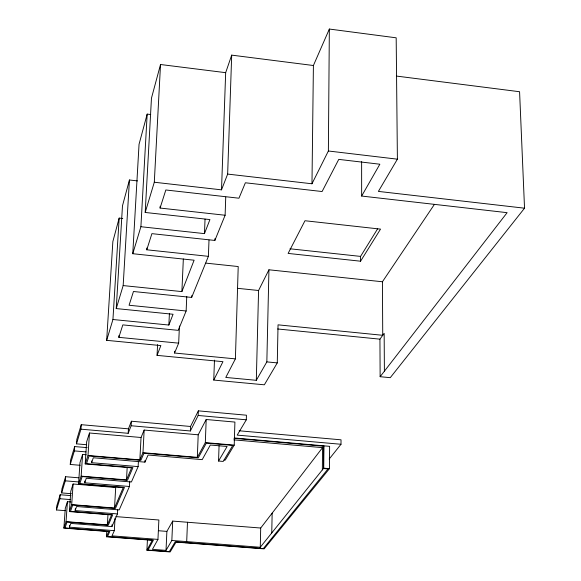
<?xml version="1.0" encoding="UTF-8"?>
<svg xmlns="http://www.w3.org/2000/svg" width="581" height="581" viewBox="0 0 581 581"><rect width="100%" height="100%" fill="white"/><g stroke="black" fill="none" stroke-linecap="round" stroke-linejoin="round"><path stroke-width="0.87" d="M329.187 459.063L341.003 444.269L341.025 439.817L239.147 430.782M434.356 204.468L382.421 281.763L382.741 335.302L278.045 324.837L277.275 362.893L264.355 384.804L213.757 380.068L222.959 361.672L157.052 355.376L160.864 345.579L106.664 340.343L112.939 319.514L168.86 325.04L173.058 314.263L116.236 308.576L123.165 285.583L181.889 291.597L194.112 260.201L132.766 253.715L140.9 226.721L204.468 233.62L209.93 219.582L145.192 212.457L154.299 182.238L221.514 189.849L227.65 174.089L311.975 183.778L328.374 150.995L329.347 29.05L396.177 37.816L397.397 159.172L378.391 191.403L524.534 208.194L519.581 91.733L396.641 76.096M147.451 539.35L146.906 550.192L170.146 551.95L176.043 542.109L264.13 548.871L329.456 468.664L329.616 446.346L234.237 437.965M322.346 469.898L322.542 447.639L233.809 439.861M259.475 548.253L323.733 468.17L323.922 445.845L260.709 528.027L260.266 547.266L171.845 540.468L166.021 550.374L152.433 549.35L157.952 539.4L158.874 519.995L115.83 516.603M311.975 183.778L313.406 65.515L329.347 29.05M271.748 532.959L272.155 513.154M205.805 263.12L238.217 266.541L235.399 358.869L225.777 377.439L256.308 380.308L266.839 361.89L268.938 269.787L382.421 281.763M256.308 380.308L258.574 290.493L268.938 269.787M341.003 444.269L237.208 435.111L246.308 419.802L246.431 415.204L198.353 410.854L190.539 426.469L190.357 430.979L131.153 425.757L128.19 433.31L80.955 429.177L76.503 443.855L86.424 444.712M224.055 460.014L225.225 460.116L234.216 445.133L234.913 422.075L206.19 419.504L198.201 434.799L197.322 457.356L142.977 452.701L139.854 459.876L88.007 455.482L85.196 463.943L131.604 467.843L126.484 479.891L81.151 476.144L78.551 483.958L123.194 487.619L114.508 508.034L71.695 504.62L69.386 511.578L111.581 514.911L107.347 524.861L66.045 521.644L63.895 528.114L108.683 531.579L106.425 536.771L152.287 540.286L146.906 550.192M209.007 240.04L208.39 256.337L146.761 249.794L151.91 233.649L214.861 240.447L225.116 215.246L225.74 197.119M227.65 174.089L231.696 55.13L313.406 65.515M234.02 438.335L323.646 446.208L323.457 468.518L328.033 468.911L263.36 548.551L175.208 541.782L169.318 551.638L148.01 550.025L153.413 540.112L107.536 536.59L109.809 531.39L65.007 527.933L66.989 521.999L108.262 525.217L112.75 514.715L70.541 511.374L72.676 504.998L115.452 508.404L124.443 487.386L79.779 483.733L82.175 476.573L127.471 480.313L132.911 467.596L86.482 463.696L89.075 455.94L140.871 460.326L144.001 453.165L198.303 457.813L206.328 443.1L232.792 445.402L223.213 461.43L218.55 461.038L219.066 445.772M213.757 380.068L214.469 360.126M221.514 189.849L225.668 72.669L231.696 55.13M197.322 457.356L205.325 442.613L206.19 419.504M214.861 240.447L214.926 238.631M204.468 233.62L205.035 219.153M190.357 430.979L198.172 415.473L198.353 410.854M187.481 522.254L186.697 541.608L185.913 542.865M186.762 296.499L186.138 310.988L129.076 305.257L133.463 291.502L191.657 297.436L191.737 295.627M235.399 358.869L174.554 353.03L178.665 343.153L179.435 325.985M181.889 291.597L183.342 258.966M171.845 540.468L172.702 521.092L260.709 528.027M174.554 353.03L174.641 351.229M166.021 550.374L166.885 531.39L172.702 521.092M168.86 325.04L169.42 313.319M225.116 215.246L160.073 208.049L160.167 206.24M157.052 355.376L157.589 344.577M154.299 182.238L160.523 64.513L225.668 72.669M139.854 459.876L141.038 437.493L144.153 430.049L198.201 434.799M142.977 452.701L144.153 430.049M138.409 461.299L138.125 466.608L91.616 462.694L93.316 457.763L144.93 462.135L145.018 460.348M146.761 249.794L146.862 247.985M128.19 433.31L128.445 428.836L131.408 421.225L190.539 426.469M126.484 479.891L127.181 467.277M140.9 226.721L147.175 114.108L150.748 114.537M131.153 425.757L131.408 421.225M117.703 509.493L117.449 513.909L75.174 510.568L76.569 506.509L119.199 509.907L129.44 486.486L129.737 481.141M145.192 212.457L151.459 98.182L160.523 64.513M157.952 539.4L112.002 535.871L114.334 530.656L115.06 518.129M132.766 253.715L139.048 144.284L147.175 114.108M106.425 536.771L106.744 531.47M107.347 524.861L107.943 514.919M178.665 343.153L118.844 337.343L118.952 335.549M123.165 285.583L129.432 179.994L137.465 180.902M114.334 530.656L69.466 527.178L70.759 523.408L111.901 526.611L112.002 524.81M114.508 508.034L115.706 487.488L73.112 484.002L70.788 491.228L69.386 511.578M112.939 319.514L119.17 218.1L122.744 218.492M116.236 308.576L122.482 205.812L129.432 179.994M106.664 340.343L112.859 241.551L119.17 218.1M91.616 462.694L91.733 460.922M85.196 463.943L86.656 441.785L89.481 432.998L141.038 437.493M129.44 486.486L84.71 482.811L84.826 481.024M88.007 455.482L89.481 432.998M75.174 510.568L75.29 508.789M80.955 429.177L81.26 424.689L128.445 428.836M78.551 483.958L79.996 462.556L82.596 454.444L86.206 454.749M81.151 476.144L82.596 454.444M66.045 521.644L67.432 501.686L71.013 501.969M80.193 465.294L70.257 464.459L70.555 460.217L74.666 446.571L87.121 447.631M70.257 464.459L74.368 450.907L74.666 446.571M69.466 527.178L69.589 525.384M71.695 504.62L73.112 484.002M76.503 443.855L76.808 439.468L81.26 424.689M65.442 510.677L56.466 509.965L59.872 498.73L60.155 494.743L70.933 495.615M71.427 493.705L61.63 492.913L61.92 488.882L65.588 476.718L78.972 477.822M61.63 492.913L65.297 480.836L65.588 476.718M63.895 528.114L65.275 508.404L67.432 501.686M56.466 509.965L56.742 506.058L60.155 494.743M118.844 337.343L122.816 324.888L178.258 330.342L186.138 310.988M160.073 208.049L165.832 189.98L238.958 198.208L245.378 182.775L322.099 191.534L338.759 159.383L379.851 164.22L361.651 196.051L507.126 212.668L380.134 376.699L390.265 377.672L524.534 208.194M84.71 482.811L86.271 478.265L131.408 481.983L138.125 466.608M191.657 297.436L208.39 256.337M111.901 526.611L117.449 513.909M144.93 462.135L148.104 455.017L202.203 459.636L210.315 445.024L227.106 446.484L218.55 461.038M360.569 261.203L380.526 229.117L304.974 220.736L288.125 253.418L360.569 261.203L360.569 256.403L377.65 228.761M380.134 376.699L379.938 339.159L384.157 333.356L384.397 371.194M158.766 530.758L166.885 531.39M59.872 498.73L70.657 499.602M65.297 480.836L78.696 481.94M323.733 468.17L329.456 468.664M74.368 450.907L85.944 451.887M205.325 442.613L234.216 445.133M198.172 415.473L246.308 419.802M266.839 361.89L277.275 362.893M277.638 328.977L379.938 339.159M237.506 288.314L258.574 290.493M289.999 248.791L360.569 256.403M328.374 150.995L397.397 159.172M361.629 161.634L361.651 196.051"/></g></svg>
